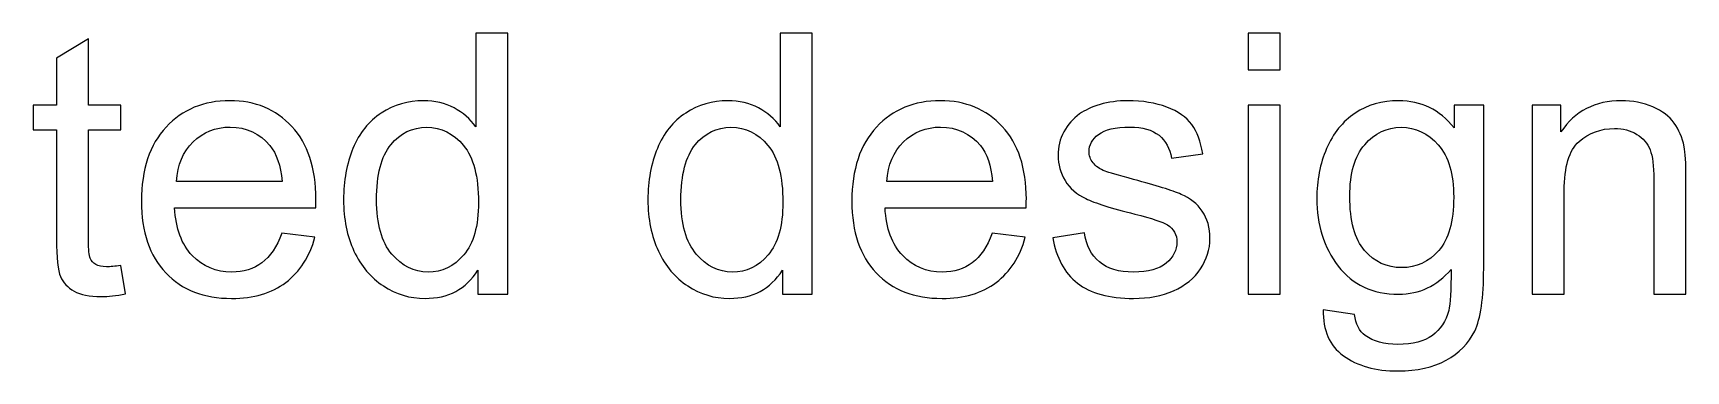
# Model space of a CAD drawing. Header units: millimetres. Extents: x -202 to 204, y -252 to 284.
# Drawn here: x -84.15 to -61.78, y 269.97 to 274.55 of the extents above; entities that cross this region are included whole.
import ezdxf

# ---------------------------------------------------------------- set-up
doc = ezdxf.new("R2010")
doc.units = ezdxf.units.MM
doc.header["$MEASUREMENT"] = 0
doc.layers.add('Layer 1', color=7, linetype='Continuous')

msp = doc.modelspace()

# ---------------------------------------------------------------- linework, layer by layer
at = {"layer": 'Layer 1', "color": 250}
for points, knots in [([(-82.9625, 271.4014), (-82.9625, 271.4014), (-82.9, 271.0178), (-82.9, 271.0178), (-82.9, 271.0178), (-83.0218, 270.9923), (-83.1313, 270.9792), (-83.2276, 270.9792), (-83.2276, 270.9792), (-83.3856, 270.9792), (-83.5074, 271.0038), (-83.5947, 271.0541), (-83.5947, 271.0541), (-83.6811, 271.1034), (-83.742, 271.1693), (-83.7774, 271.2508), (-83.7774, 271.2508), (-83.8128, 271.3315), (-83.8309, 271.5027), (-83.8309, 271.7628), (-83.8309, 271.7628), (-83.8309, 271.7628), (-83.8309, 273.2362), (-83.8309, 273.2362), (-83.8309, 273.2362), (-83.8309, 273.2362), (-84.1495, 273.2362), (-84.1495, 273.2362), (-84.1495, 273.2362), (-84.1495, 273.2362), (-84.1495, 273.5737), (-84.1495, 273.5737), (-84.1495, 273.5737), (-84.1495, 273.5737), (-83.8309, 273.5737), (-83.8309, 273.5737), (-83.8309, 273.5737), (-83.8309, 273.5737), (-83.8309, 274.2083), (-83.8309, 274.2083), (-83.8309, 274.2083), (-83.8309, 274.2083), (-83.3988, 274.4684), (-83.3988, 274.4684), (-83.3988, 274.4684), (-83.3988, 274.4684), (-83.3988, 273.5737), (-83.3988, 273.5737), (-83.3988, 273.5737), (-83.3988, 273.5737), (-82.9625, 273.5737), (-82.9625, 273.5737), (-82.9625, 273.5737), (-82.9625, 273.5737), (-82.9625, 273.2362), (-82.9625, 273.2362), (-82.9625, 273.2362), (-82.9625, 273.2362), (-83.3988, 273.2362), (-83.3988, 273.2362), (-83.3988, 273.2362), (-83.3988, 273.2362), (-83.3988, 271.7389), (-83.3988, 271.7389), (-83.3988, 271.7389), (-83.3988, 271.6146), (-83.3914, 271.5356), (-83.3765, 271.5002), (-83.3765, 271.5002), (-83.3609, 271.4648), (-83.3362, 271.4368), (-83.3016, 271.4154), (-83.3016, 271.4154), (-83.2671, 271.3948), (-83.2177, 271.3841), (-83.1535, 271.3841), (-83.1535, 271.3841), (-83.1049, 271.3841), (-83.0415, 271.3899), (-82.9625, 271.4014)], [0, 0, 0, 0, 0.047619, 0.047619, 0.047619, 0.047619, 0.0952381, 0.0952381, 0.0952381, 0.0952381, 0.1428571, 0.1428571, 0.1428571, 0.1428571, 0.1904762, 0.1904762, 0.1904762, 0.1904762, 0.2380952, 0.2380952, 0.2380952, 0.2380952, 0.2857143, 0.2857143, 0.2857143, 0.2857143, 0.3333333, 0.3333333, 0.3333333, 0.3333333, 0.3809524, 0.3809524, 0.3809524, 0.3809524, 0.4285714, 0.4285714, 0.4285714, 0.4285714, 0.4761905, 0.4761905, 0.4761905, 0.4761905, 0.5238095, 0.5238095, 0.5238095, 0.5238095, 0.5714286, 0.5714286, 0.5714286, 0.5714286, 0.6190476, 0.6190476, 0.6190476, 0.6190476, 0.6666667, 0.6666667, 0.6666667, 0.6666667, 0.7142857, 0.7142857, 0.7142857, 0.7142857, 0.7619048, 0.7619048, 0.7619048, 0.7619048, 0.8095238, 0.8095238, 0.8095238, 0.8095238, 0.8571429, 0.8571429, 0.8571429, 0.8571429, 0.9047619, 0.9047619, 0.9047619, 0.9047619, 1, 1, 1, 1]), ([(-78.1299, 271.0129), (-78.1299, 271.0129), (-78.1299, 271.3364), (-78.1299, 271.3364), (-78.1299, 271.3364), (-78.292, 271.082), (-78.5307, 270.9553), (-78.846, 270.9553), (-78.846, 270.9553), (-79.0501, 270.9553), (-79.2378, 271.0113), (-79.409, 271.124), (-79.409, 271.124), (-79.5802, 271.236), (-79.7127, 271.3932), (-79.8074, 271.5957), (-79.8074, 271.5957), (-79.9012, 271.7973), (-79.9482, 272.0286), (-79.9482, 272.2912), (-79.9482, 272.2912), (-79.9482, 272.5464), (-79.9054, 272.7785), (-79.8206, 272.9868), (-79.8206, 272.9868), (-79.735, 273.195), (-79.6074, 273.3547), (-79.437, 273.465), (-79.437, 273.465), (-79.2666, 273.5761), (-79.0756, 273.6321), (-78.8649, 273.6321), (-78.8649, 273.6321), (-78.711, 273.6321), (-78.5735, 273.5992), (-78.4533, 273.5342), (-78.4533, 273.5342), (-78.3323, 273.4691), (-78.2344, 273.3843), (-78.1587, 273.2798), (-78.1587, 273.2798), (-78.1587, 273.2798), (-78.1587, 274.5483), (-78.1587, 274.5483), (-78.1587, 274.5483), (-78.1587, 274.5483), (-77.7273, 274.5483), (-77.7273, 274.5483), (-77.7273, 274.5483), (-77.7273, 274.5483), (-77.7273, 271.0129), (-77.7273, 271.0129), (-77.7273, 271.0129), (-77.7273, 271.0129), (-78.1299, 271.0129), (-78.1299, 271.0129)], [0, 0, 0, 0, 0.0666667, 0.0666667, 0.0666667, 0.0666667, 0.1333333, 0.1333333, 0.1333333, 0.1333333, 0.2, 0.2, 0.2, 0.2, 0.2666667, 0.2666667, 0.2666667, 0.2666667, 0.3333333, 0.3333333, 0.3333333, 0.3333333, 0.4, 0.4, 0.4, 0.4, 0.4666667, 0.4666667, 0.4666667, 0.4666667, 0.5333333, 0.5333333, 0.5333333, 0.5333333, 0.6, 0.6, 0.6, 0.6, 0.6666667, 0.6666667, 0.6666667, 0.6666667, 0.7333333, 0.7333333, 0.7333333, 0.7333333, 0.8, 0.8, 0.8, 0.8, 0.8666667, 0.8666667, 0.8666667, 0.8666667, 1, 1, 1, 1]), ([(-74.0109, 271.0129), (-74.0109, 271.0129), (-74.0109, 271.3364), (-74.0109, 271.3364), (-74.0109, 271.3364), (-74.173, 271.082), (-74.4117, 270.9553), (-74.727, 270.9553), (-74.727, 270.9553), (-74.9311, 270.9553), (-75.1188, 271.0113), (-75.29, 271.124), (-75.29, 271.124), (-75.4612, 271.236), (-75.5937, 271.3932), (-75.6884, 271.5957), (-75.6884, 271.5957), (-75.7822, 271.7973), (-75.8292, 272.0286), (-75.8292, 272.2912), (-75.8292, 272.2912), (-75.8292, 272.5464), (-75.7864, 272.7785), (-75.7016, 272.9868), (-75.7016, 272.9868), (-75.616, 273.195), (-75.4884, 273.3547), (-75.318, 273.465), (-75.318, 273.465), (-75.1476, 273.5761), (-74.9566, 273.6321), (-74.7459, 273.6321), (-74.7459, 273.6321), (-74.592, 273.6321), (-74.4545, 273.5992), (-74.3343, 273.5342), (-74.3343, 273.5342), (-74.2133, 273.4691), (-74.1154, 273.3843), (-74.0397, 273.2798), (-74.0397, 273.2798), (-74.0397, 273.2798), (-74.0397, 274.5483), (-74.0397, 274.5483), (-74.0397, 274.5483), (-74.0397, 274.5483), (-73.6083, 274.5483), (-73.6083, 274.5483), (-73.6083, 274.5483), (-73.6083, 274.5483), (-73.6083, 271.0129), (-73.6083, 271.0129), (-73.6083, 271.0129), (-73.6083, 271.0129), (-74.0109, 271.0129), (-74.0109, 271.0129)], [0, 0, 0, 0, 0.0666667, 0.0666667, 0.0666667, 0.0666667, 0.1333333, 0.1333333, 0.1333333, 0.1333333, 0.2, 0.2, 0.2, 0.2, 0.2666667, 0.2666667, 0.2666667, 0.2666667, 0.3333333, 0.3333333, 0.3333333, 0.3333333, 0.4, 0.4, 0.4, 0.4, 0.4666667, 0.4666667, 0.4666667, 0.4666667, 0.5333333, 0.5333333, 0.5333333, 0.5333333, 0.6, 0.6, 0.6, 0.6, 0.6666667, 0.6666667, 0.6666667, 0.6666667, 0.7333333, 0.7333333, 0.7333333, 0.7333333, 0.8, 0.8, 0.8, 0.8, 0.8666667, 0.8666667, 0.8666667, 0.8666667, 1, 1, 1, 1]), ([(-67.7073, 274.0486), (-67.7073, 274.0486), (-67.7073, 274.5483), (-67.7073, 274.5483), (-67.7073, 274.5483), (-67.7073, 274.5483), (-67.2727, 274.5483), (-67.2727, 274.5483), (-67.2727, 274.5483), (-67.2727, 274.5483), (-67.2727, 274.0486), (-67.2727, 274.0486), (-67.2727, 274.0486), (-67.2727, 274.0486), (-67.7073, 274.0486), (-67.7073, 274.0486)], [0, 0, 0, 0, 0.2, 0.2, 0.2, 0.2, 0.4, 0.4, 0.4, 0.4, 0.6, 0.6, 0.6, 0.6, 1, 1, 1, 1]), ([(-80.7853, 271.8377), (-80.7853, 271.8377), (-80.3367, 271.7825), (-80.3367, 271.7825), (-80.3367, 271.7825), (-80.4075, 271.52), (-80.5383, 271.3166), (-80.7293, 271.1718), (-80.7293, 271.1718), (-80.9211, 271.0277), (-81.1656, 270.9553), (-81.4627, 270.9553), (-81.4627, 270.9553), (-81.8373, 270.9553), (-82.1344, 271.0705), (-82.3534, 271.301), (-82.3534, 271.301), (-82.5731, 271.5315), (-82.6826, 271.855), (-82.6826, 272.2715), (-82.6826, 272.2715), (-82.6826, 272.7028), (-82.5715, 273.037), (-82.3501, 273.2749), (-82.3501, 273.2749), (-82.1278, 273.5128), (-81.8405, 273.6321), (-81.4866, 273.6321), (-81.4866, 273.6321), (-81.1442, 273.6321), (-80.8643, 273.5152), (-80.6478, 273.2823), (-80.6478, 273.2823), (-80.4305, 273.0493), (-80.3219, 272.7209), (-80.3219, 272.2986), (-80.3219, 272.2986), (-80.3219, 272.2723), (-80.3227, 272.2336), (-80.3243, 272.1826), (-80.3243, 272.1826), (-80.3243, 272.1826), (-82.234, 272.1826), (-82.234, 272.1826), (-82.234, 272.1826), (-82.2184, 271.9011), (-82.1385, 271.6854), (-81.9953, 271.5364), (-81.9953, 271.5364), (-81.8521, 271.3866), (-81.6743, 271.3117), (-81.4603, 271.3117), (-81.4603, 271.3117), (-81.3014, 271.3117), (-81.1656, 271.3537), (-81.0528, 271.4376), (-81.0528, 271.4376), (-80.94, 271.5208), (-80.8511, 271.6541), (-80.7853, 271.8377)], [0, 0, 0, 0, 0.0625, 0.0625, 0.0625, 0.0625, 0.125, 0.125, 0.125, 0.125, 0.1875, 0.1875, 0.1875, 0.1875, 0.25, 0.25, 0.25, 0.25, 0.3125, 0.3125, 0.3125, 0.3125, 0.375, 0.375, 0.375, 0.375, 0.4375, 0.4375, 0.4375, 0.4375, 0.5, 0.5, 0.5, 0.5, 0.5625, 0.5625, 0.5625, 0.5625, 0.625, 0.625, 0.625, 0.625, 0.6875, 0.6875, 0.6875, 0.6875, 0.75, 0.75, 0.75, 0.75, 0.8125, 0.8125, 0.8125, 0.8125, 0.875, 0.875, 0.875, 0.875, 1, 1, 1, 1]), ([(-71.1727, 271.8377), (-71.1727, 271.8377), (-70.7241, 271.7825), (-70.7241, 271.7825), (-70.7241, 271.7825), (-70.7949, 271.52), (-70.9257, 271.3166), (-71.1167, 271.1718), (-71.1167, 271.1718), (-71.3085, 271.0277), (-71.553, 270.9553), (-71.8501, 270.9553), (-71.8501, 270.9553), (-72.2247, 270.9553), (-72.5218, 271.0705), (-72.7408, 271.301), (-72.7408, 271.301), (-72.9605, 271.5315), (-73.07, 271.855), (-73.07, 272.2715), (-73.07, 272.2715), (-73.07, 272.7028), (-72.9589, 273.037), (-72.7375, 273.2749), (-72.7375, 273.2749), (-72.5152, 273.5128), (-72.2279, 273.6321), (-71.874, 273.6321), (-71.874, 273.6321), (-71.5316, 273.6321), (-71.2517, 273.5152), (-71.0352, 273.2823), (-71.0352, 273.2823), (-70.8179, 273.0493), (-70.7093, 272.7209), (-70.7093, 272.2986), (-70.7093, 272.2986), (-70.7093, 272.2723), (-70.7101, 272.2336), (-70.7117, 272.1826), (-70.7117, 272.1826), (-70.7117, 272.1826), (-72.6214, 272.1826), (-72.6214, 272.1826), (-72.6214, 272.1826), (-72.6058, 271.9011), (-72.5259, 271.6854), (-72.3827, 271.5364), (-72.3827, 271.5364), (-72.2395, 271.3866), (-72.0617, 271.3117), (-71.8477, 271.3117), (-71.8477, 271.3117), (-71.6888, 271.3117), (-71.553, 271.3537), (-71.4402, 271.4376), (-71.4402, 271.4376), (-71.3274, 271.5208), (-71.2385, 271.6541), (-71.1727, 271.8377)], [0, 0, 0, 0, 0.0625, 0.0625, 0.0625, 0.0625, 0.125, 0.125, 0.125, 0.125, 0.1875, 0.1875, 0.1875, 0.1875, 0.25, 0.25, 0.25, 0.25, 0.3125, 0.3125, 0.3125, 0.3125, 0.375, 0.375, 0.375, 0.375, 0.4375, 0.4375, 0.4375, 0.4375, 0.5, 0.5, 0.5, 0.5, 0.5625, 0.5625, 0.5625, 0.5625, 0.625, 0.625, 0.625, 0.625, 0.6875, 0.6875, 0.6875, 0.6875, 0.75, 0.75, 0.75, 0.75, 0.8125, 0.8125, 0.8125, 0.8125, 0.875, 0.875, 0.875, 0.875, 1, 1, 1, 1]), ([(-70.352, 271.7776), (-70.352, 271.7776), (-69.9232, 271.8451), (-69.9232, 271.8451), (-69.9232, 271.8451), (-69.8993, 271.6731), (-69.8318, 271.5414), (-69.7215, 271.4492), (-69.7215, 271.4492), (-69.612, 271.3578), (-69.4581, 271.3117), (-69.2597, 271.3117), (-69.2597, 271.3117), (-69.0605, 271.3117), (-68.9124, 271.3529), (-68.8161, 271.4335), (-68.8161, 271.4335), (-68.7197, 271.515), (-68.6712, 271.6105), (-68.6712, 271.7191), (-68.6712, 271.7191), (-68.6712, 271.8179), (-68.714, 271.8945), (-68.7996, 271.9513), (-68.7996, 271.9513), (-68.8589, 271.99), (-69.007, 272.0385), (-69.2433, 272.0978), (-69.2433, 272.0978), (-69.561, 272.1785), (-69.7824, 272.2476), (-69.9051, 272.3069), (-69.9051, 272.3069), (-70.0277, 272.3653), (-70.1215, 272.4468), (-70.1849, 272.5505), (-70.1849, 272.5505), (-70.2483, 272.6542), (-70.2804, 272.7686), (-70.2804, 272.8938), (-70.2804, 272.8938), (-70.2804, 273.0082), (-70.2541, 273.1135), (-70.2014, 273.2107), (-70.2014, 273.2107), (-70.1495, 273.3086), (-70.0779, 273.3893), (-69.9882, 273.4535), (-69.9882, 273.4535), (-69.9207, 273.5029), (-69.8285, 273.5457), (-69.7124, 273.5803), (-69.7124, 273.5803), (-69.5956, 273.6148), (-69.4704, 273.6321), (-69.3371, 273.6321), (-69.3371, 273.6321), (-69.1363, 273.6321), (-68.9601, 273.6025), (-68.8078, 273.5449), (-68.8078, 273.5449), (-68.6555, 273.4872), (-68.5436, 273.409), (-68.4712, 273.3103), (-68.4712, 273.3103), (-68.3987, 273.2107), (-68.3493, 273.079), (-68.3222, 272.9135), (-68.3222, 272.9135), (-68.3222, 272.9135), (-68.7461, 272.8551), (-68.7461, 272.8551), (-68.7461, 272.8551), (-68.7658, 272.9868), (-68.8218, 273.0897), (-68.914, 273.1637), (-68.914, 273.1637), (-69.0062, 273.2378), (-69.1371, 273.2749), (-69.3058, 273.2749), (-69.3058, 273.2749), (-69.505, 273.2749), (-69.6474, 273.2419), (-69.7322, 273.1761), (-69.7322, 273.1761), (-69.8178, 273.1102), (-69.8606, 273.0329), (-69.8606, 272.9448), (-69.8606, 272.9448), (-69.8606, 272.888), (-69.8425, 272.8378), (-69.8071, 272.7925), (-69.8071, 272.7925), (-69.7717, 272.7456), (-69.7166, 272.7077), (-69.6408, 272.6765), (-69.6408, 272.6765), (-69.5972, 272.6608), (-69.4696, 272.6238), (-69.2573, 272.5662), (-69.2573, 272.5662), (-68.9502, 272.4838), (-68.7362, 272.4172), (-68.6152, 272.3645), (-68.6152, 272.3645), (-68.4934, 272.3126), (-68.3979, 272.2361), (-68.3288, 272.1365), (-68.3288, 272.1365), (-68.2596, 272.0369), (-68.225, 271.9134), (-68.225, 271.7652), (-68.225, 271.7652), (-68.225, 271.6204), (-68.2678, 271.4846), (-68.3518, 271.3561), (-68.3518, 271.3561), (-68.4366, 271.2286), (-68.5584, 271.1298), (-68.7173, 271.0598), (-68.7173, 271.0598), (-68.8761, 270.9899), (-69.0564, 270.9553), (-69.2573, 270.9553), (-69.2573, 270.9553), (-69.5906, 270.9553), (-69.8441, 271.0244), (-70.0187, 271.1627), (-70.0187, 271.1627), (-70.1932, 271.301), (-70.3043, 271.506), (-70.352, 271.7776)], [0, 0, 0, 0, 0.0294118, 0.0294118, 0.0294118, 0.0294118, 0.0588235, 0.0588235, 0.0588235, 0.0588235, 0.0882353, 0.0882353, 0.0882353, 0.0882353, 0.1176471, 0.1176471, 0.1176471, 0.1176471, 0.1470588, 0.1470588, 0.1470588, 0.1470588, 0.1764706, 0.1764706, 0.1764706, 0.1764706, 0.2058824, 0.2058824, 0.2058824, 0.2058824, 0.2352941, 0.2352941, 0.2352941, 0.2352941, 0.2647059, 0.2647059, 0.2647059, 0.2647059, 0.2941176, 0.2941176, 0.2941176, 0.2941176, 0.3235294, 0.3235294, 0.3235294, 0.3235294, 0.3529412, 0.3529412, 0.3529412, 0.3529412, 0.3823529, 0.3823529, 0.3823529, 0.3823529, 0.4117647, 0.4117647, 0.4117647, 0.4117647, 0.4411765, 0.4411765, 0.4411765, 0.4411765, 0.4705882, 0.4705882, 0.4705882, 0.4705882, 0.5, 0.5, 0.5, 0.5, 0.5294118, 0.5294118, 0.5294118, 0.5294118, 0.5588235, 0.5588235, 0.5588235, 0.5588235, 0.5882353, 0.5882353, 0.5882353, 0.5882353, 0.6176471, 0.6176471, 0.6176471, 0.6176471, 0.6470588, 0.6470588, 0.6470588, 0.6470588, 0.6764706, 0.6764706, 0.6764706, 0.6764706, 0.7058824, 0.7058824, 0.7058824, 0.7058824, 0.7352941, 0.7352941, 0.7352941, 0.7352941, 0.7647059, 0.7647059, 0.7647059, 0.7647059, 0.7941176, 0.7941176, 0.7941176, 0.7941176, 0.8235294, 0.8235294, 0.8235294, 0.8235294, 0.8529412, 0.8529412, 0.8529412, 0.8529412, 0.8823529, 0.8823529, 0.8823529, 0.8823529, 0.9117647, 0.9117647, 0.9117647, 0.9117647, 0.9411765, 0.9411765, 0.9411765, 0.9411765, 1, 1, 1, 1]), ([(-67.7073, 271.0129), (-67.7073, 271.0129), (-67.7073, 273.5737), (-67.7073, 273.5737), (-67.7073, 273.5737), (-67.7073, 273.5737), (-67.2727, 273.5737), (-67.2727, 273.5737), (-67.2727, 273.5737), (-67.2727, 273.5737), (-67.2727, 271.0129), (-67.2727, 271.0129), (-67.2727, 271.0129), (-67.2727, 271.0129), (-67.7073, 271.0129), (-67.7073, 271.0129)], [0, 0, 0, 0, 0.2, 0.2, 0.2, 0.2, 0.4, 0.4, 0.4, 0.4, 0.6, 0.6, 0.6, 0.6, 1, 1, 1, 1]), ([(-66.6916, 270.8005), (-66.6916, 270.8005), (-66.2693, 270.738), (-66.2693, 270.738), (-66.2693, 270.738), (-66.252, 270.6079), (-66.2026, 270.5133), (-66.1228, 270.4532), (-66.1228, 270.4532), (-66.015, 270.3733), (-65.8676, 270.333), (-65.6816, 270.333), (-65.6816, 270.333), (-65.4799, 270.333), (-65.3252, 270.3733), (-65.2157, 270.4532), (-65.2157, 270.4532), (-65.1062, 270.5338), (-65.033, 270.6466), (-64.9943, 270.7907), (-64.9943, 270.7907), (-64.9712, 270.8796), (-64.9614, 271.0648), (-64.963, 271.3479), (-64.963, 271.3479), (-65.1523, 271.1248), (-65.3886, 271.0129), (-65.6717, 271.0129), (-65.6717, 271.0129), (-66.024, 271.0129), (-66.2965, 271.1397), (-66.4891, 271.394), (-66.4891, 271.394), (-66.6817, 271.6475), (-66.7788, 271.9529), (-66.7788, 272.3077), (-66.7788, 272.3077), (-66.7788, 272.5522), (-66.7344, 272.7777), (-66.6463, 272.9843), (-66.6463, 272.9843), (-66.5574, 273.1909), (-66.429, 273.3506), (-66.2611, 273.4634), (-66.2611, 273.4634), (-66.0932, 273.5753), (-65.8956, 273.6321), (-65.6693, 273.6321), (-65.6693, 273.6321), (-65.3672, 273.6321), (-65.1178, 273.5095), (-64.9218, 273.265), (-64.9218, 273.265), (-64.9218, 273.265), (-64.9218, 273.5737), (-64.9218, 273.5737), (-64.9218, 273.5737), (-64.9218, 273.5737), (-64.521, 273.5737), (-64.521, 273.5737), (-64.521, 273.5737), (-64.521, 273.5737), (-64.521, 271.3603), (-64.521, 271.3603), (-64.521, 271.3603), (-64.521, 270.9619), (-64.5621, 270.6787), (-64.6428, 270.5124), (-64.6428, 270.5124), (-64.7243, 270.3462), (-64.8527, 270.2145), (-65.0289, 270.1182), (-65.0289, 270.1182), (-65.205, 270.0218), (-65.4215, 269.9733), (-65.6791, 269.9733), (-65.6791, 269.9733), (-65.9845, 269.9733), (-66.2315, 270.0424), (-66.4191, 270.1799), (-66.4191, 270.1799), (-66.6076, 270.3174), (-66.6982, 270.524), (-66.6916, 270.8005)], [0, 0, 0, 0, 0.0454545, 0.0454545, 0.0454545, 0.0454545, 0.0909091, 0.0909091, 0.0909091, 0.0909091, 0.1363636, 0.1363636, 0.1363636, 0.1363636, 0.1818182, 0.1818182, 0.1818182, 0.1818182, 0.2272727, 0.2272727, 0.2272727, 0.2272727, 0.2727273, 0.2727273, 0.2727273, 0.2727273, 0.3181818, 0.3181818, 0.3181818, 0.3181818, 0.3636364, 0.3636364, 0.3636364, 0.3636364, 0.4090909, 0.4090909, 0.4090909, 0.4090909, 0.4545455, 0.4545455, 0.4545455, 0.4545455, 0.5, 0.5, 0.5, 0.5, 0.5454545, 0.5454545, 0.5454545, 0.5454545, 0.5909091, 0.5909091, 0.5909091, 0.5909091, 0.6363636, 0.6363636, 0.6363636, 0.6363636, 0.6818182, 0.6818182, 0.6818182, 0.6818182, 0.7272727, 0.7272727, 0.7272727, 0.7272727, 0.7727273, 0.7727273, 0.7727273, 0.7727273, 0.8181818, 0.8181818, 0.8181818, 0.8181818, 0.8636364, 0.8636364, 0.8636364, 0.8636364, 0.9090909, 0.9090909, 0.9090909, 0.9090909, 1, 1, 1, 1]), ([(-63.8649, 271.0129), (-63.8649, 271.0129), (-63.8649, 273.5737), (-63.8649, 273.5737), (-63.8649, 273.5737), (-63.8649, 273.5737), (-63.4748, 273.5737), (-63.4748, 273.5737), (-63.4748, 273.5737), (-63.4748, 273.5737), (-63.4748, 273.2098), (-63.4748, 273.2098), (-63.4748, 273.2098), (-63.2863, 273.4914), (-63.0146, 273.6321), (-62.6599, 273.6321), (-62.6599, 273.6321), (-62.5051, 273.6321), (-62.3635, 273.6041), (-62.2343, 273.549), (-62.2343, 273.549), (-62.1043, 273.493), (-62.008, 273.4206), (-61.9437, 273.33), (-61.9437, 273.33), (-61.8787, 273.2403), (-61.8343, 273.1333), (-61.8079, 273.0098), (-61.8079, 273.0098), (-61.7923, 272.9292), (-61.7841, 272.7884), (-61.7841, 272.5876), (-61.7841, 272.5876), (-61.7841, 272.5876), (-61.7841, 271.0129), (-61.7841, 271.0129), (-61.7841, 271.0129), (-61.7841, 271.0129), (-62.2187, 271.0129), (-62.2187, 271.0129), (-62.2187, 271.0129), (-62.2187, 271.0129), (-62.2187, 272.5711), (-62.2187, 272.5711), (-62.2187, 272.5711), (-62.2187, 272.7472), (-62.2351, 272.8798), (-62.2689, 272.9678), (-62.2689, 272.9678), (-62.3026, 273.0551), (-62.3627, 273.1251), (-62.4483, 273.1769), (-62.4483, 273.1769), (-62.5348, 273.2296), (-62.6352, 273.2559), (-62.7512, 273.2559), (-62.7512, 273.2559), (-62.9364, 273.2559), (-63.0953, 273.1967), (-63.2303, 273.0798), (-63.2303, 273.0798), (-63.3645, 272.9621), (-63.4311, 272.7398), (-63.4311, 272.4114), (-63.4311, 272.4114), (-63.4311, 272.4114), (-63.4311, 271.0129), (-63.4311, 271.0129), (-63.4311, 271.0129), (-63.4311, 271.0129), (-63.8649, 271.0129), (-63.8649, 271.0129)], [0, 0, 0, 0, 0.0526316, 0.0526316, 0.0526316, 0.0526316, 0.1052632, 0.1052632, 0.1052632, 0.1052632, 0.1578947, 0.1578947, 0.1578947, 0.1578947, 0.2105263, 0.2105263, 0.2105263, 0.2105263, 0.2631579, 0.2631579, 0.2631579, 0.2631579, 0.3157895, 0.3157895, 0.3157895, 0.3157895, 0.3684211, 0.3684211, 0.3684211, 0.3684211, 0.4210526, 0.4210526, 0.4210526, 0.4210526, 0.4736842, 0.4736842, 0.4736842, 0.4736842, 0.5263158, 0.5263158, 0.5263158, 0.5263158, 0.5789474, 0.5789474, 0.5789474, 0.5789474, 0.6315789, 0.6315789, 0.6315789, 0.6315789, 0.6842105, 0.6842105, 0.6842105, 0.6842105, 0.7368421, 0.7368421, 0.7368421, 0.7368421, 0.7894737, 0.7894737, 0.7894737, 0.7894737, 0.8421053, 0.8421053, 0.8421053, 0.8421053, 0.8947368, 0.8947368, 0.8947368, 0.8947368, 1, 1, 1, 1]), ([(-82.2101, 272.5398), (-82.2101, 272.5398), (-80.7803, 272.5398), (-80.7803, 272.5398), (-80.7803, 272.5398), (-80.7993, 272.7547), (-80.8544, 272.9168), (-80.9442, 273.0238), (-80.9442, 273.0238), (-81.0824, 273.1909), (-81.2619, 273.2749), (-81.4817, 273.2749), (-81.4817, 273.2749), (-81.6809, 273.2749), (-81.8488, 273.2082), (-81.9846, 273.0748), (-81.9846, 273.0748), (-82.1204, 272.9415), (-82.1953, 272.7629), (-82.2101, 272.5398)], [0, 0, 0, 0, 0.1666667, 0.1666667, 0.1666667, 0.1666667, 0.3333333, 0.3333333, 0.3333333, 0.3333333, 0.5, 0.5, 0.5, 0.5, 0.6666667, 0.6666667, 0.6666667, 0.6666667, 1, 1, 1, 1]), ([(-79.502, 272.2912), (-79.502, 271.9628), (-79.4329, 271.7175), (-79.2946, 271.5553), (-79.2946, 271.5553), (-79.1563, 271.3932), (-78.9933, 271.3117), (-78.8048, 271.3117), (-78.8048, 271.3117), (-78.6155, 271.3117), (-78.4542, 271.3899), (-78.3216, 271.5446), (-78.3216, 271.5446), (-78.1891, 271.6994), (-78.1224, 271.9365), (-78.1224, 272.255), (-78.1224, 272.255), (-78.1224, 272.6057), (-78.1899, 272.8625), (-78.3249, 273.0263), (-78.3249, 273.0263), (-78.4599, 273.1909), (-78.6262, 273.2724), (-78.8246, 273.2724), (-78.8246, 273.2724), (-79.0172, 273.2724), (-79.1785, 273.1934), (-79.3078, 273.0362), (-79.3078, 273.0362), (-79.437, 272.8789), (-79.502, 272.6304), (-79.502, 272.2912)], [0, 0, 0, 0, 0.1111111, 0.1111111, 0.1111111, 0.1111111, 0.2222222, 0.2222222, 0.2222222, 0.2222222, 0.3333333, 0.3333333, 0.3333333, 0.3333333, 0.4444444, 0.4444444, 0.4444444, 0.4444444, 0.5555556, 0.5555556, 0.5555556, 0.5555556, 0.6666667, 0.6666667, 0.6666667, 0.6666667, 0.7777778, 0.7777778, 0.7777778, 0.7777778, 1, 1, 1, 1]), ([(-75.383, 272.2912), (-75.383, 271.9628), (-75.3139, 271.7175), (-75.1756, 271.5553), (-75.1756, 271.5553), (-75.0373, 271.3932), (-74.8743, 271.3117), (-74.6858, 271.3117), (-74.6858, 271.3117), (-74.4965, 271.3117), (-74.3352, 271.3899), (-74.2026, 271.5446), (-74.2026, 271.5446), (-74.0701, 271.6994), (-74.0034, 271.9365), (-74.0034, 272.255), (-74.0034, 272.255), (-74.0034, 272.6057), (-74.0709, 272.8625), (-74.2059, 273.0263), (-74.2059, 273.0263), (-74.3409, 273.1909), (-74.5072, 273.2724), (-74.7056, 273.2724), (-74.7056, 273.2724), (-74.8982, 273.2724), (-75.0595, 273.1934), (-75.1888, 273.0362), (-75.1888, 273.0362), (-75.318, 272.8789), (-75.383, 272.6304), (-75.383, 272.2912)], [0, 0, 0, 0, 0.1111111, 0.1111111, 0.1111111, 0.1111111, 0.2222222, 0.2222222, 0.2222222, 0.2222222, 0.3333333, 0.3333333, 0.3333333, 0.3333333, 0.4444444, 0.4444444, 0.4444444, 0.4444444, 0.5555556, 0.5555556, 0.5555556, 0.5555556, 0.6666667, 0.6666667, 0.6666667, 0.6666667, 0.7777778, 0.7777778, 0.7777778, 0.7777778, 1, 1, 1, 1]), ([(-72.5975, 272.5398), (-72.5975, 272.5398), (-71.1677, 272.5398), (-71.1677, 272.5398), (-71.1677, 272.5398), (-71.1867, 272.7547), (-71.2418, 272.9168), (-71.3316, 273.0238), (-71.3316, 273.0238), (-71.4698, 273.1909), (-71.6493, 273.2749), (-71.8691, 273.2749), (-71.8691, 273.2749), (-72.0683, 273.2749), (-72.2362, 273.2082), (-72.372, 273.0748), (-72.372, 273.0748), (-72.5078, 272.9415), (-72.5827, 272.7629), (-72.5975, 272.5398)], [0, 0, 0, 0, 0.1666667, 0.1666667, 0.1666667, 0.1666667, 0.3333333, 0.3333333, 0.3333333, 0.3333333, 0.5, 0.5, 0.5, 0.5, 0.6666667, 0.6666667, 0.6666667, 0.6666667, 1, 1, 1, 1]), ([(-66.3327, 272.339), (-66.3327, 272.0031), (-66.266, 271.7578), (-66.1319, 271.6039), (-66.1319, 271.6039), (-65.9985, 271.4492), (-65.8314, 271.3726), (-65.6306, 271.3726), (-65.6306, 271.3726), (-65.4314, 271.3726), (-65.2643, 271.4492), (-65.1293, 271.6023), (-65.1293, 271.6023), (-64.9943, 271.7562), (-64.9268, 271.9965), (-64.9268, 272.325), (-64.9268, 272.325), (-64.9268, 272.6386), (-64.9959, 272.8748), (-65.135, 273.0337), (-65.135, 273.0337), (-65.2741, 273.1926), (-65.4421, 273.2724), (-65.638, 273.2724), (-65.638, 273.2724), (-65.8306, 273.2724), (-65.9944, 273.1942), (-66.1302, 273.037), (-66.1302, 273.037), (-66.2652, 272.8806), (-66.3327, 272.6476), (-66.3327, 272.339)], [0, 0, 0, 0, 0.1111111, 0.1111111, 0.1111111, 0.1111111, 0.2222222, 0.2222222, 0.2222222, 0.2222222, 0.3333333, 0.3333333, 0.3333333, 0.3333333, 0.4444444, 0.4444444, 0.4444444, 0.4444444, 0.5555556, 0.5555556, 0.5555556, 0.5555556, 0.6666667, 0.6666667, 0.6666667, 0.6666667, 0.7777778, 0.7777778, 0.7777778, 0.7777778, 1, 1, 1, 1])]:
    msp.add_open_spline(points, degree=3, knots=knots, dxfattribs=at)

doc.saveas('drawing.dxf')
